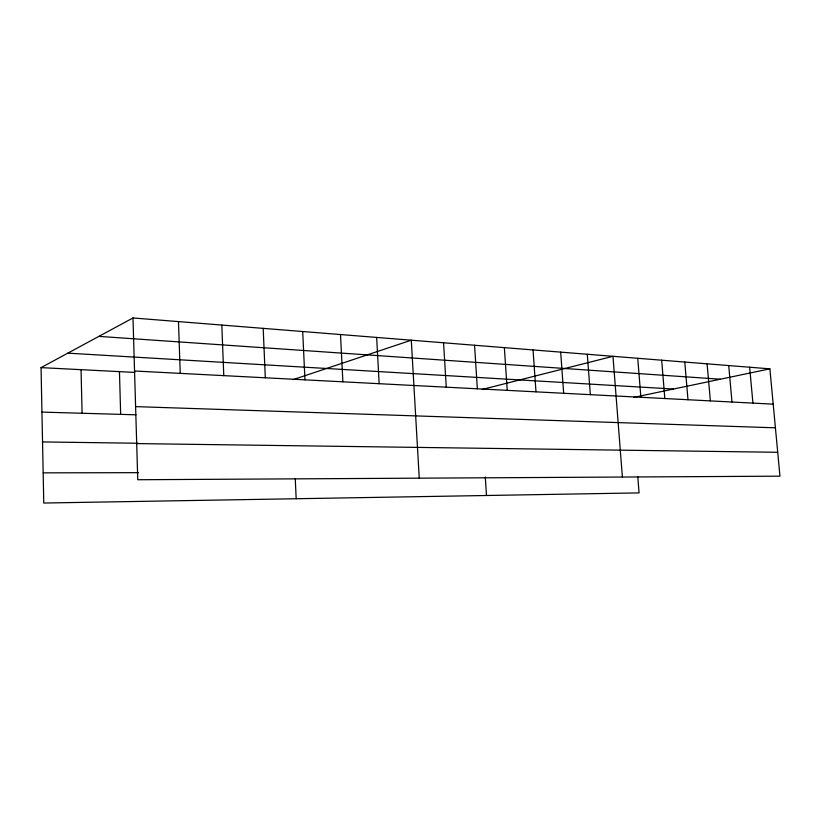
<?xml version="1.0" encoding="UTF-8"?>
<svg xmlns="http://www.w3.org/2000/svg" width="821" height="821" viewBox="0 0 821 821"><rect width="100%" height="100%" fill="white"/><g stroke="black" fill="none" stroke-linecap="round" stroke-linejoin="round"><path stroke-width="1.23" d="M637.784 476.744L639.066 492.898L43.77 503.037L41.05 367.623L132.981 317.963L769.882 368.845L779.95 476.17L137.764 479.731L132.981 317.963M293.138 379.63L411.29 340.192L419.254 478.171M482.143 389.452L612.969 356.304L622.39 477.042M633.925 397.333L769.882 368.845M43.164 472.845L138.421 472.67M42.548 441.934L138.102 443.248M136.697 443.586L777.713 452.289M41.943 412.101L135.988 414.81M135.598 406.621L775.414 427.813M134.552 371L773.197 404.158M41.05 367.623L134.736 372.416M67.845 353.153L673.487 389.041M98.879 336.384L720.376 379.22M749.635 367.223L752.929 403.111M728.72 365.55L731.993 402.023M707.107 363.826L710.36 400.894M684.776 362.04L687.988 399.735M661.664 360.193L664.836 398.534M637.743 358.284L640.883 397.292M587.292 354.251L590.34 394.665M560.671 352.127L563.668 393.28M533.045 349.92L535.98 391.843M504.361 347.632L507.234 390.355M485.283 476.98L486.473 495.494M474.559 345.251L477.35 388.805M443.556 342.768L446.265 387.184M376.654 337.431L379.158 383.705M340.489 334.537L342.88 381.816M302.703 331.52L304.96 379.846M295.262 478.664L296.176 498.737M263.192 328.369L265.306 377.793M221.824 325.065L223.774 375.638M178.475 321.596L180.24 373.37M119.456 371.636L120.656 414.369M81.043 369.676L82.09 413.261"/></g></svg>
